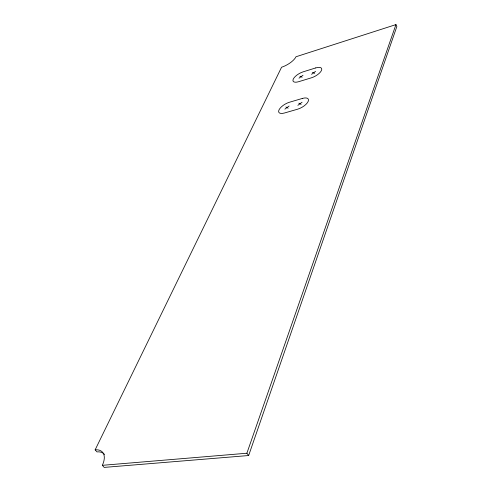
<?xml version="1.0" encoding="UTF-8"?>
<svg xmlns="http://www.w3.org/2000/svg" width="492" height="492" viewBox="0 0 492 492"><rect width="100%" height="100%" fill="white"/><g stroke="black" fill="none" stroke-linecap="round" stroke-linejoin="round"><path stroke-width="0.74" d="M248.663 455.524L396.859 26.506L395.949 24.6L296 56.752A12.927 4.914 -29.9 0 1 281.565 67.238L95.14 449.848A21.365 11.623 -44.3 0 1 102.33 465.327L104.199 467.4L248.663 455.524L246.886 453.23L395.949 24.6M284.899 109.126L289.093 106.038M297.869 105.337L302.088 102.231M299.007 78.179L303.017 75.245M311.547 74.317L315.581 71.358M102.33 465.327L246.886 453.23M312.42 72.336L314.714 73.339M299.905 76.205L302.125 77.219M298.816 103.185L301.147 104.384M285.877 106.979L288.121 108.185M95.14 449.848L96.973 451.89A21.328 11.654 -44.3 0 1 104.556 454.479M315.723 67.927L303.238 71.807A9.084 3.635 -29.6 0 0 293.244 79.138A9.084 3.635 -29.6 0 0 298.755 81.678L311.381 77.816A9.164 3.69 -29.2 0 0 321.491 70.418A9.164 3.69 -29.2 0 0 315.723 67.927M302.322 98.443L289.413 102.256A9.453 3.961 -30.2 0 0 278.97 109.962A9.453 3.961 -30.2 0 0 284.542 112.982L297.599 109.199A9.539 4.022 -29.8 0 0 308.183 101.42A9.539 4.022 -29.8 0 0 302.322 98.443"/></g></svg>
